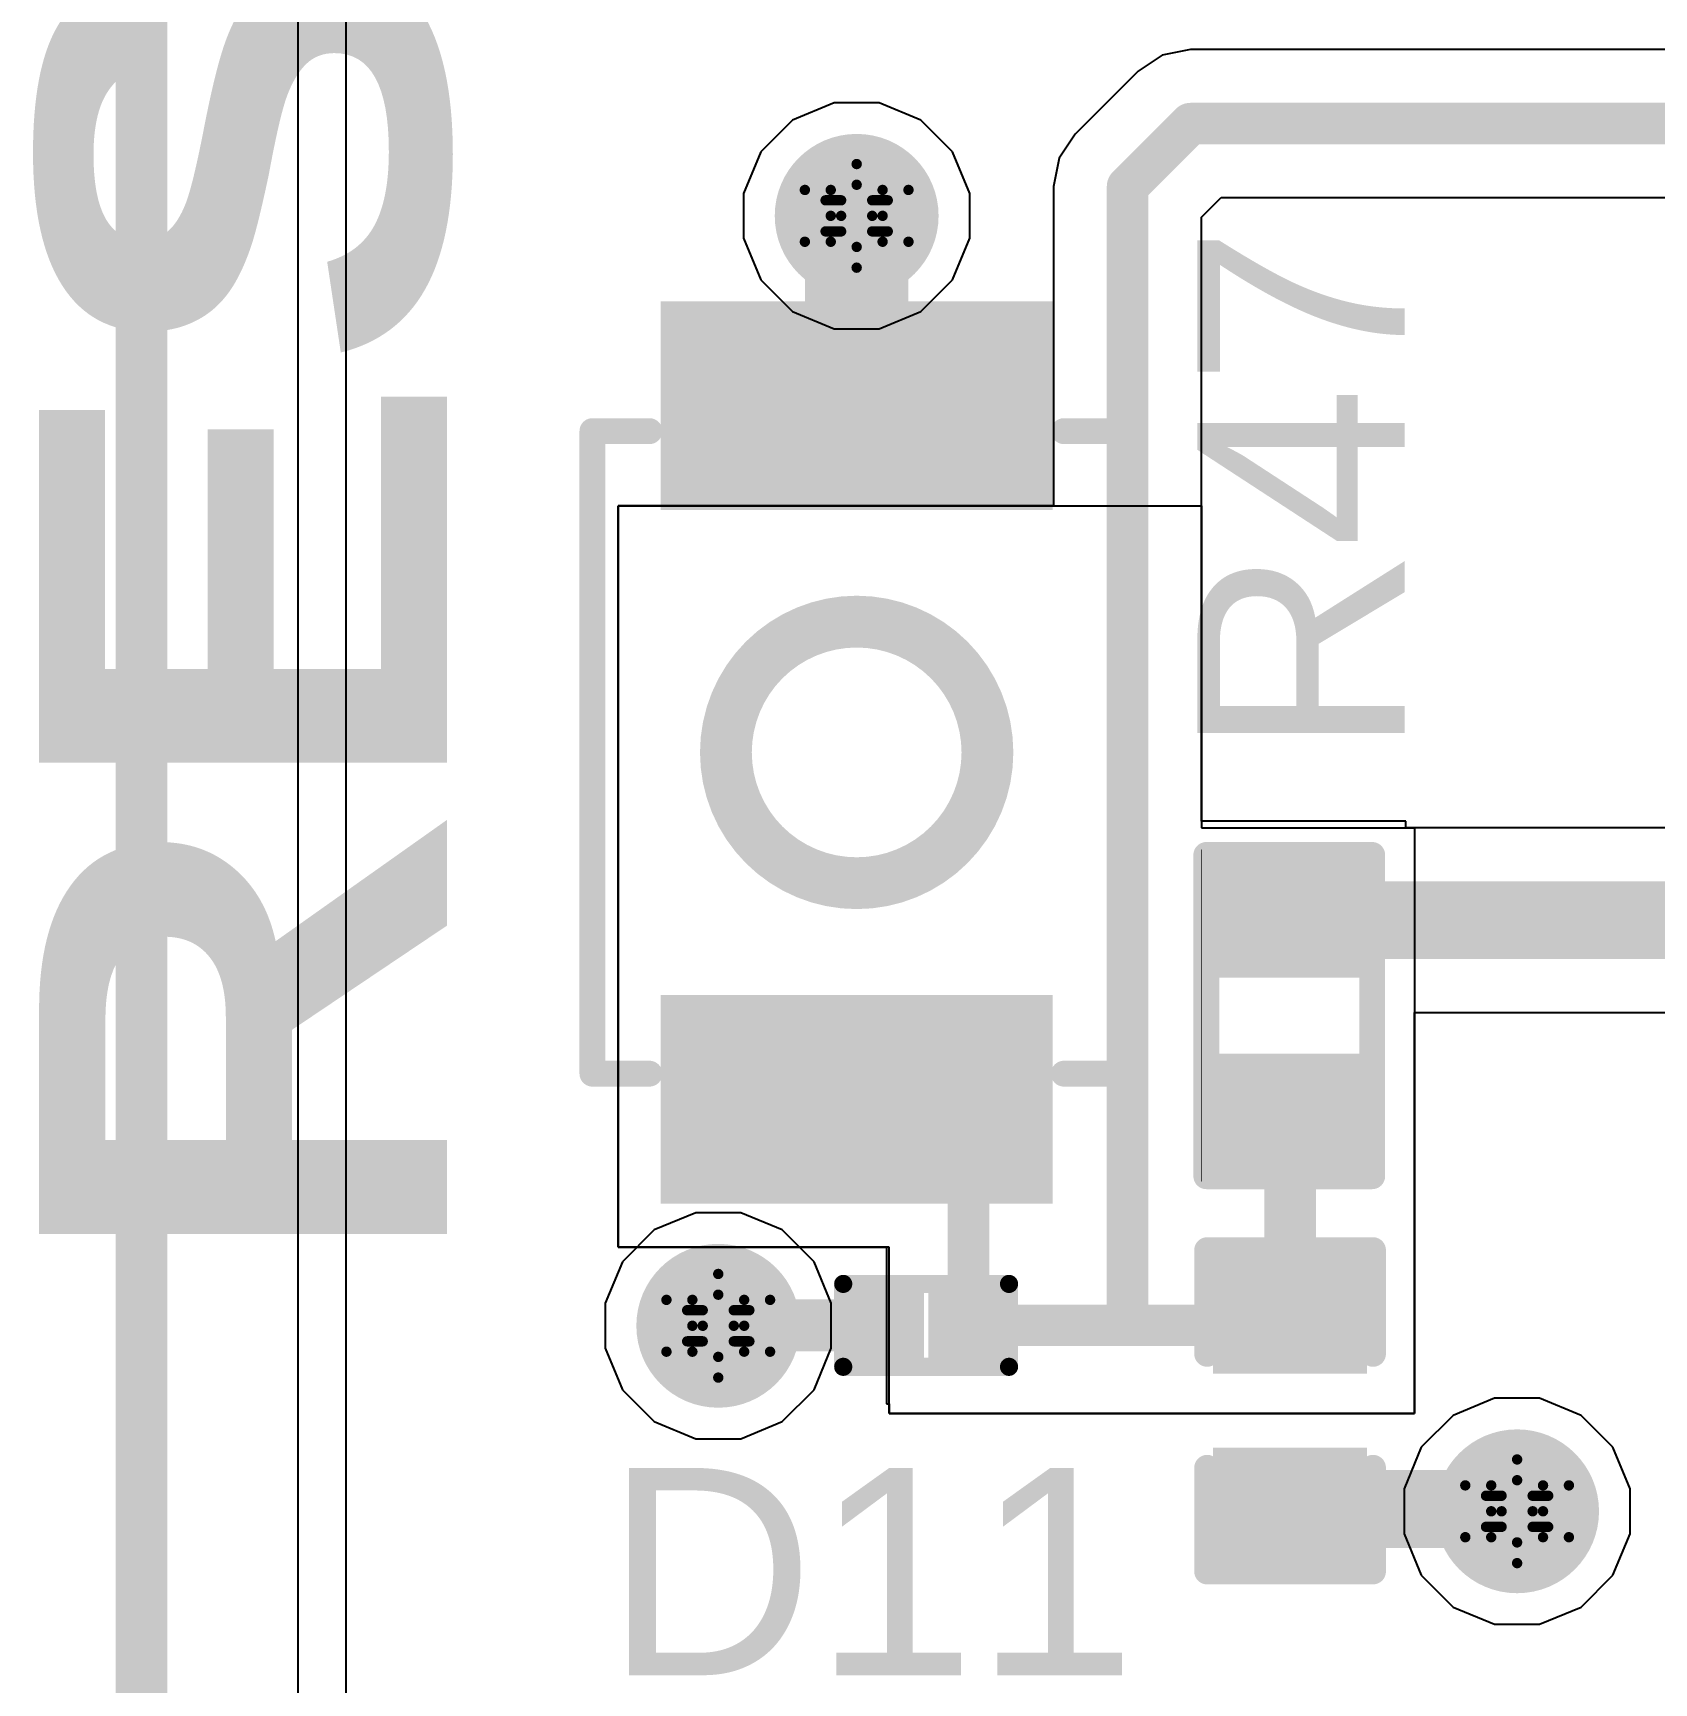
# Model space of a CAD drawing. Header units: inches. Extents: x -5 to 5328, y -4 to 5281.
# Drawn here: x -4.55 to 3.4, y 35.47 to 43.56 of the extents above; entities that cross this region are included whole.
import ezdxf

# ---------------------------------------------------------------- set-up
doc = ezdxf.new("R2010")
doc.units = ezdxf.units.IN
for name, color, linetype in [('Board Outline', 216, 'Continuous'), ('Bottom Layer', 5, 'Continuous'), ('Bottom Solder', 6, 'Continuous'), ('Drill Drawing', 1, 'Continuous'), ('Layer 1', 16, 'Continuous'), ('Layer 2', 76, 'Continuous'), ('Top Layer', 1, 'Continuous'), ('Top Overlay', 2, 'Continuous'), ('Top Paste', 8, 'Continuous'), ('Top Solder', 216, 'Continuous'), ('Via Holes', 16, 'Continuous')]:
    doc.layers.add(name, color=color, linetype=linetype)
doc.styles.add('Arial', font='', dxfattribs={"height": 0.2})
doc.styles.add('Arial Black_Bold', font='', dxfattribs={"height": 0.2})
doc.styles.get('Arial').set_extended_font_data('Arial')
doc.styles.get('Arial Black_Bold').set_extended_font_data('Arial Black', bold=True)

# ---------------------------------------------------------------- blocks, each defined once
blk = doc.blocks.new('B3U_1000P_21')
at = {"layer": 'Top Layer'}
for points in [[(-2.11, 0.86), (-1.29, 0.86), (-1.29, -0.86), (-2.11, -0.86)], [(1.29, 0.86), (2.11, 0.86), (2.11, -0.86), (1.29, -0.86)]]:
    blk.add_hatch(color=1, dxfattribs=at).paths.add_polyline_path(points)
at = {"layer": 'Top Paste'}
for points in [[(-2.11, 0.86), (-1.29, 0.86), (-1.29, -0.86), (-2.11, -0.86)], [(1.29, 0.86), (2.11, 0.86), (2.11, -0.86), (1.29, -0.86)]]:
    blk.add_hatch(color=8, dxfattribs=at).paths.add_polyline_path(points)
at = {"layer": 'Top Solder'}
for points in [[(-2.2116, 0.9616), (-1.1884, 0.9616), (-1.1884, -0.9616), (-2.2116, -0.9616)], [(1.1884, 0.9616), (2.2116, 0.9616), (2.2116, -0.9616), (1.1884, -0.9616)]]:
    blk.add_hatch(color=216, dxfattribs=at).paths.add_polyline_path(points)
at = {"layer": 'Top Overlay'}
for points in [[(-1.5748, 1.2954, 0.127, 0.127, 0), (-1.5748, 1.016, 0.127, 0.127, 0)], [(-1.5748, 1.2954, 0.127, 0.127, 0), (1.5748, 1.2954, 0.127, 0.127, 0)], [(1.5748, 1.2954, 0.127, 0.127, 0), (1.5748, 1.016, 0.127, 0.127, 0)], [(-1.5748, -1.016, 0.127, 0.127, 0), (-1.5748, -1.2954, 0.127, 0.127, 0)], [(1.5748, -1.016, 0.127, 0.127, 0), (1.5748, -1.2954, 0.127, 0.127, 0)], [(-1.5748, -1.2954, 0.127, 0.127, 0), (1.5748, -1.2954, 0.127, 0.127, 0)]]:
    blk.add_lwpolyline(points, format="xyseb", dxfattribs=at)
for points in [[(-1.6065, 1.2954, 0.0635, 0.0635, 1), (-1.5431, 1.2954, 0.0635, 0.0635, 1)], [(-1.6065, 1.2954, 0.0635, 0.0635, 1), (-1.5431, 1.2954, 0.0635, 0.0635, 1)], [(1.5431, 1.2954, 0.0635, 0.0635, 1), (1.6065, 1.2954, 0.0635, 0.0635, 1)], [(1.5431, 1.2954, 0.0635, 0.0635, 1), (1.6065, 1.2954, 0.0635, 0.0635, 1)], [(-1.6065, 1.016, 0.0635, 0.0635, 1), (-1.5431, 1.016, 0.0635, 0.0635, 1)], [(1.5431, 1.016, 0.0635, 0.0635, 1), (1.6066, 1.016, 0.0635, 0.0635, 1)], [(0.6411, 0, 0.254, 0.254, 1), (-0.6411, 0, 0.254, 0.254, 1)], [(-0.7046, 0, 0.127, 0.127, 1), (-0.5776, 0, 0.127, 0.127, 1)], [(0.5776, 0, 0.127, 0.127, 1), (0.7046, 0, 0.127, 0.127, 1)], [(-1.6065, -1.016, 0.0635, 0.0635, 1), (-1.5431, -1.016, 0.0635, 0.0635, 1)], [(1.5431, -1.016, 0.0635, 0.0635, 1), (1.6066, -1.016, 0.0635, 0.0635, 1)], [(-1.6065, -1.2954, 0.0635, 0.0635, 1), (-1.5431, -1.2954, 0.0635, 0.0635, 1)], [(-1.6065, -1.2954, 0.0635, 0.0635, 1), (-1.5431, -1.2954, 0.0635, 0.0635, 1)], [(1.5431, -1.2954, 0.0635, 0.0635, 1), (1.6065, -1.2954, 0.0635, 0.0635, 1)], [(1.5431, -1.2954, 0.0635, 0.0635, 1), (1.6065, -1.2954, 0.0635, 0.0635, 1)]]:
    blk.add_lwpolyline(points, format="xyseb", close=True, dxfattribs=at)
blk = doc.blocks.new('R___0402_54')
at = {"layer": 'Top Layer'}
for points in [[(-0.6985, -0.3175), (-0.6985, 0.3175), (-0.2413, 0.3175), (-0.2413, -0.3175)], [(0.2413, -0.3175), (0.2413, 0.3175), (0.6985, 0.3175), (0.6985, -0.3175)]]:
    blk.add_hatch(color=1, dxfattribs=at).paths.add_polyline_path(points)
at = {"layer": 'Top Paste'}
for points in [[(-0.6985, -0.3175), (-0.6985, 0.3175), (-0.2413, 0.3175), (-0.2413, -0.3175)], [(0.2413, -0.3175), (0.2413, 0.3175), (0.6985, 0.3175), (0.6985, -0.3175)]]:
    blk.add_hatch(color=8, dxfattribs=at).paths.add_polyline_path(points)
at = {"layer": 'Top Solder'}
for points in [[(-0.7535, -0.3725), (-0.7535, 0.3725), (-0.1863, 0.3725), (-0.1863, -0.3725)], [(0.1863, -0.3725), (0.1863, 0.3725), (0.7535, 0.3725), (0.7535, -0.3725)]]:
    blk.add_hatch(color=216, dxfattribs=at).paths.add_polyline_path(points)
at = {"layer": 'Top Overlay'}
for points in [[(-0.7874, -0.4064, 0.127, 0.127, 0), (-0.7874, 0.4064, 0.127, 0.127, 0)], [(0.7874, 0.4064, 0.127, 0.127, 0), (-0.7874, 0.4064, 0.127, 0.127, 0)], [(0.7874, -0.4064, 0.127, 0.127, 0), (0.7874, 0.4064, 0.127, 0.127, 0)], [(0.7874, -0.4064, 0.127, 0.127, 0), (-0.7874, -0.4064, 0.127, 0.127, 0)], [(0.8128, -0.4318, 0.00323, 0.00323, 0), (-0.8128, -0.4318, 0.00323, 0.00323, 0)]]:
    blk.add_lwpolyline(points, format="xyseb", dxfattribs=at)
for points in [[(-0.8191, 0.4064, 0.0635, 0.0635, 1), (-0.7556, 0.4064, 0.0635, 0.0635, 1)], [(-0.8191, 0.4064, 0.0635, 0.0635, 1), (-0.7556, 0.4064, 0.0635, 0.0635, 1)], [(0.7556, 0.4064, 0.0635, 0.0635, 1), (0.8191, 0.4064, 0.0635, 0.0635, 1)], [(0.7556, 0.4064, 0.0635, 0.0635, 1), (0.8191, 0.4064, 0.0635, 0.0635, 1)], [(-0.8191, -0.4064, 0.0635, 0.0635, 1), (-0.7556, -0.4064, 0.0635, 0.0635, 1)], [(-0.8191, -0.4064, 0.0635, 0.0635, 1), (-0.7556, -0.4064, 0.0635, 0.0635, 1)], [(0.7556, -0.4064, 0.0635, 0.0635, 1), (0.8191, -0.4064, 0.0635, 0.0635, 1)], [(0.7556, -0.4064, 0.0635, 0.0635, 1), (0.8191, -0.4064, 0.0635, 0.0635, 1)], [(-0.8136, -0.4318, 0.00161, 0.00161, 1), (-0.812, -0.4318, 0.00161, 0.00161, 1)], [(0.812, -0.4318, 0.00161, 0.00161, 1), (0.8136, -0.4318, 0.00161, 0.00161, 1)]]:
    blk.add_lwpolyline(points, format="xyseb", close=True, dxfattribs=at)
blk = doc.blocks.new('DFN_2_0_3_0_6__141')
at = {"layer": 'Top Layer'}
for points in [[(-0.33, -0.13), (-0.33, 0.13), (-0.06, 0.13), (-0.06, -0.13)], [(0.06, -0.13), (0.06, 0.13), (0.33, 0.13), (0.33, -0.13)]]:
    blk.add_hatch(color=1, dxfattribs=at).paths.add_polyline_path(points)
at = {"layer": 'Top Paste'}
for points in [[(-0.33, -0.13), (-0.33, 0.13), (-0.06, 0.13), (-0.06, -0.13)], [(0.06, -0.13), (0.06, 0.13), (0.33, 0.13), (0.33, -0.13)]]:
    blk.add_hatch(color=8, dxfattribs=at).paths.add_polyline_path(points)
at = {"layer": 'Top Solder'}
for points in [[(-0.38, -0.18), (-0.38, 0.18), (-0.01, 0.18), (-0.01, -0.18)], [(0.01, -0.18), (0.01, 0.18), (0.38, 0.18), (0.38, -0.18)]]:
    blk.add_hatch(color=216, dxfattribs=at).paths.add_polyline_path(points)
at = {"layer": 'Top Overlay'}
for points in [[(-0.4064, -0.2032, 0.0889, 0.0889, 0), (-0.4064, 0.2032, 0.0889, 0.0889, 0)], [(-0.4064, 0.2032, 0.0889, 0.0889, 0), (0.4064, 0.2032, 0.0889, 0.0889, 0)], [(0.4064, -0.2032, 0.0889, 0.0889, 0), (0.4064, 0.2032, 0.0889, 0.0889, 0)], [(-0.4064, -0.2032, 0.0889, 0.0889, 0), (0.4064, -0.2032, 0.0889, 0.0889, 0)]]:
    blk.add_lwpolyline(points, format="xyseb", dxfattribs=at)
for points in [[(-0.4286, 0.2032, 0.0445, 0.0445, 1), (-0.3842, 0.2032, 0.0445, 0.0445, 1)], [(-0.4286, 0.2032, 0.0445, 0.0445, 1), (-0.3842, 0.2032, 0.0445, 0.0445, 1)], [(0.3842, 0.2032, 0.0445, 0.0445, 1), (0.4286, 0.2032, 0.0445, 0.0445, 1)], [(0.3842, 0.2032, 0.0445, 0.0445, 1), (0.4286, 0.2032, 0.0445, 0.0445, 1)], [(-0.4286, -0.2032, 0.0445, 0.0445, 1), (-0.3842, -0.2032, 0.0445, 0.0445, 1)], [(-0.4286, -0.2032, 0.0445, 0.0445, 1), (-0.3842, -0.2032, 0.0445, 0.0445, 1)], [(0.3842, -0.2032, 0.0445, 0.0445, 1), (0.4286, -0.2032, 0.0445, 0.0445, 1)], [(0.3842, -0.2032, 0.0445, 0.0445, 1), (0.4286, -0.2032, 0.0445, 0.0445, 1)]]:
    blk.add_lwpolyline(points, format="xyseb", close=True, dxfattribs=at)
blk = doc.blocks.new('C___0402_157')
at = {"layer": 'Top Layer'}
for points in [[(-0.6985, -0.3175), (-0.6985, 0.3175), (-0.2413, 0.3175), (-0.2413, -0.3175)], [(0.2413, -0.3175), (0.2413, 0.3175), (0.6985, 0.3175), (0.6985, -0.3175)]]:
    blk.add_hatch(color=1, dxfattribs=at).paths.add_polyline_path(points)
at = {"layer": 'Top Paste'}
for points in [[(-0.6985, -0.3175), (-0.6985, 0.3175), (-0.2413, 0.3175), (-0.2413, -0.3175)], [(0.2413, -0.3175), (0.2413, 0.3175), (0.6985, 0.3175), (0.6985, -0.3175)]]:
    blk.add_hatch(color=8, dxfattribs=at).paths.add_polyline_path(points)
at = {"layer": 'Top Solder'}
for points in [[(-0.7585, -0.3775), (-0.7585, 0.3775), (-0.1813, 0.3775), (-0.1813, -0.3775)], [(0.1813, -0.3775), (0.1813, 0.3775), (0.7585, 0.3775), (0.7585, -0.3775)]]:
    blk.add_hatch(color=216, dxfattribs=at).paths.add_polyline_path(points)
at = {"layer": 'Top Overlay'}
for points in [[(-0.7874, 0.4064, 0.127, 0.127, 0), (-0.2794, 0.4064, 0.127, 0.127, 0)], [(-0.7874, 0.4064, 0.127, 0.127, 0), (-0.7874, -0.4064, 0.127, 0.127, 0)], [(0.2794, 0.4064, 0.127, 0.127, 0), (0.7874, 0.4064, 0.127, 0.127, 0)], [(0.7874, 0.4064, 0.127, 0.127, 0), (0.7874, -0.4064, 0.127, 0.127, 0)], [(-0.7874, -0.4064, 0.127, 0.127, 0), (-0.2794, -0.4064, 0.127, 0.127, 0)], [(0.2794, -0.4064, 0.127, 0.127, 0), (0.7874, -0.4064, 0.127, 0.127, 0)]]:
    blk.add_lwpolyline(points, format="xyseb", dxfattribs=at)
for points in [[(-0.8191, 0.4064, 0.0635, 0.0635, 1), (-0.7556, 0.4064, 0.0635, 0.0635, 1)], [(-0.8191, 0.4064, 0.0635, 0.0635, 1), (-0.7556, 0.4064, 0.0635, 0.0635, 1)], [(-0.3111, 0.4064, 0.0635, 0.0635, 1), (-0.2477, 0.4064, 0.0635, 0.0635, 1)], [(0.2477, 0.4064, 0.0635, 0.0635, 1), (0.3111, 0.4064, 0.0635, 0.0635, 1)], [(0.7556, 0.4064, 0.0635, 0.0635, 1), (0.8191, 0.4064, 0.0635, 0.0635, 1)], [(0.7556, 0.4064, 0.0635, 0.0635, 1), (0.8191, 0.4064, 0.0635, 0.0635, 1)], [(-0.8191, -0.4064, 0.0635, 0.0635, 1), (-0.7556, -0.4064, 0.0635, 0.0635, 1)], [(-0.8191, -0.4064, 0.0635, 0.0635, 1), (-0.7556, -0.4064, 0.0635, 0.0635, 1)], [(-0.3111, -0.4064, 0.0635, 0.0635, 1), (-0.2477, -0.4064, 0.0635, 0.0635, 1)], [(0.2477, -0.4064, 0.0635, 0.0635, 1), (0.3111, -0.4064, 0.0635, 0.0635, 1)], [(0.7556, -0.4064, 0.0635, 0.0635, 1), (0.8191, -0.4064, 0.0635, 0.0635, 1)], [(0.7556, -0.4064, 0.0635, 0.0635, 1), (0.8191, -0.4064, 0.0635, 0.0635, 1)]]:
    blk.add_lwpolyline(points, format="xyseb", close=True, dxfattribs=at)

msp = doc.modelspace()

# ---------------------------------------------------------------- hatches: boundary and pattern name
at = {"layer": 'Bottom Layer'}
h = msp.add_hatch(color=5, dxfattribs=at)
edge = h.paths.add_edge_path()
edge.add_arc((-0.5124, 42.6626), 0.3, 0, 360)
h = msp.add_hatch(color=5, dxfattribs=at)
edge = h.paths.add_edge_path()
edge.add_arc((-1.1909, 37.2219), 0.3, 0, 360)
h = msp.add_hatch(color=5, dxfattribs=at)
edge = h.paths.add_edge_path()
edge.add_arc((2.7253, 36.3126), 0.3, 0, 360)
at = {"layer": 'Bottom Solder'}
h = msp.add_hatch(color=6, dxfattribs=at)
edge = h.paths.add_edge_path()
edge.add_arc((-0.5124, 42.6626), 0.4016, 0, 360)
h = msp.add_hatch(color=6, dxfattribs=at)
edge = h.paths.add_edge_path()
edge.add_arc((-1.1909, 37.2219), 0.4016, 0, 360)
h = msp.add_hatch(color=6, dxfattribs=at)
edge = h.paths.add_edge_path()
edge.add_arc((2.7253, 36.3126), 0.4016, 0, 360)
at = {"layer": 'Layer 1'}
h = msp.add_hatch(color=16, dxfattribs=at)
edge = h.paths.add_edge_path()
edge.add_arc((-0.5124, 42.6626), 0.3, 0, 360)
h = msp.add_hatch(color=16, dxfattribs=at)
edge = h.paths.add_edge_path()
edge.add_arc((-1.1909, 37.2219), 0.3, 0, 360)
h = msp.add_hatch(color=16, dxfattribs=at)
edge = h.paths.add_edge_path()
edge.add_arc((2.7253, 36.3126), 0.3, 0, 360)
at = {"layer": 'Layer 2'}
h = msp.add_hatch(color=76, dxfattribs=at)
edge = h.paths.add_edge_path()
edge.add_arc((-0.5124, 42.6626), 0.3, 0, 360)
h = msp.add_hatch(color=76, dxfattribs=at)
edge = h.paths.add_edge_path()
edge.add_arc((-1.1909, 37.2219), 0.3, 0, 360)
h = msp.add_hatch(color=76, dxfattribs=at)
edge = h.paths.add_edge_path()
edge.add_arc((2.7253, 36.3126), 0.3, 0, 360)
at = {"layer": 'Top Layer'}
h = msp.add_hatch(color=1, dxfattribs=at)
edge = h.paths.add_edge_path()
edge.add_arc((-0.5124, 42.6626), 0.3, 0, 360)
h = msp.add_hatch(color=1, dxfattribs=at)
edge = h.paths.add_edge_path()
edge.add_arc((-1.1909, 37.2219), 0.3, 0, 360)
h = msp.add_hatch(color=1, dxfattribs=at)
edge = h.paths.add_edge_path()
edge.add_arc((2.7253, 36.3126), 0.3, 0, 360)
at = {"layer": 'Top Solder'}
h = msp.add_hatch(color=216, dxfattribs=at)
edge = h.paths.add_edge_path()
edge.add_arc((-0.5124, 42.6626), 0.4016, 0, 360)
h = msp.add_hatch(color=216, dxfattribs=at)
edge = h.paths.add_edge_path()
edge.add_arc((-1.1909, 37.2219), 0.4016, 0, 360)
h = msp.add_hatch(color=216, dxfattribs=at)
edge = h.paths.add_edge_path()
edge.add_arc((2.7253, 36.3126), 0.4016, 0, 360)
at = {"layer": 'Via Holes'}
h = msp.add_hatch(color=7, dxfattribs=at)
edge = h.paths.add_edge_path()
edge.add_arc((-0.5124, 42.6626), 0.15, 0, 360)
h = msp.add_hatch(color=7, dxfattribs=at)
edge = h.paths.add_edge_path()
edge.add_arc((-1.1909, 37.2219), 0.15, 0, 360)
h = msp.add_hatch(color=7, dxfattribs=at)
edge = h.paths.add_edge_path()
edge.add_arc((2.7253, 36.3126), 0.15, 0, 360)

# ---------------------------------------------------------------- linework, layer by layer
at = {"layer": 'Board Outline'}
msp.add_lwpolyline([(-4.0187, -4, 0.254, 0.254, 0), (-4.0187, 106, 0.254, 0.254, 0)], format="xyseb", dxfattribs=at)
at = {"layer": 'Bottom Layer'}
msp.add_line((-3.2501, 2.5497), (-3.2501, 99.426), dxfattribs=at)
at = {"layer": 'Drill Drawing'}
for points in [[(-0.6394, 42.7896, 0.0508, 0.0508, 0), (-0.5124, 42.9166, 0.0508, 0.0508, 0)], [(-0.5124, 42.9166, 0.0508, 0.0508, 0), (-0.3854, 42.7896, 0.0508, 0.0508, 0)], [(-0.7664, 42.7896, 0.0508, 0.0508, 0), (-0.6394, 42.6626, 0.0508, 0.0508, 0)], [(-0.7664, 42.7896, 0.0508, 0.0508, 0), (-0.6394, 42.7896, 0.0508, 0.0508, 0)], [(-0.5886, 42.7388, 0.0508, 0.0508, 0), (-0.5124, 42.815, 0.0508, 0.0508, 0)], [(-0.5124, 42.815, 0.0508, 0.0508, 0), (-0.4362, 42.7388, 0.0508, 0.0508, 0)], [(-0.3854, 42.7896, 0.0508, 0.0508, 0), (-0.2584, 42.7896, 0.0508, 0.0508, 0)], [(-0.3854, 42.6626, 0.0508, 0.0508, 0), (-0.2584, 42.7896, 0.0508, 0.0508, 0)], [(-0.6648, 42.7388, 0.0508, 0.0508, 0), (-0.5886, 42.6626, 0.0508, 0.0508, 0)], [(-0.6648, 42.7388, 0.0508, 0.0508, 0), (-0.5886, 42.7388, 0.0508, 0.0508, 0)], [(-0.4362, 42.7388, 0.0508, 0.0508, 0), (-0.36, 42.7388, 0.0508, 0.0508, 0)], [(-0.4362, 42.6626, 0.0508, 0.0508, 0), (-0.36, 42.7388, 0.0508, 0.0508, 0)], [(-0.7664, 42.5356, 0.0508, 0.0508, 0), (-0.6394, 42.6626, 0.0508, 0.0508, 0)], [(-0.6648, 42.5864, 0.0508, 0.0508, 0), (-0.5886, 42.6626, 0.0508, 0.0508, 0)], [(-0.4362, 42.6626, 0.0508, 0.0508, 0), (-0.36, 42.5864, 0.0508, 0.0508, 0)], [(-0.3854, 42.6626, 0.0508, 0.0508, 0), (-0.2584, 42.5356, 0.0508, 0.0508, 0)], [(-0.7664, 42.5356, 0.0508, 0.0508, 0), (-0.6394, 42.5356, 0.0508, 0.0508, 0)], [(-0.6648, 42.5864, 0.0508, 0.0508, 0), (-0.5886, 42.5864, 0.0508, 0.0508, 0)], [(-0.6394, 42.5356, 0.0508, 0.0508, 0), (-0.5124, 42.4086, 0.0508, 0.0508, 0)], [(-0.5886, 42.5864, 0.0508, 0.0508, 0), (-0.5124, 42.5102, 0.0508, 0.0508, 0)], [(-0.5124, 42.5102, 0.0508, 0.0508, 0), (-0.4362, 42.5864, 0.0508, 0.0508, 0)], [(-0.5124, 42.4086, 0.0508, 0.0508, 0), (-0.3854, 42.5356, 0.0508, 0.0508, 0)], [(-0.4362, 42.5864, 0.0508, 0.0508, 0), (-0.36, 42.5864, 0.0508, 0.0508, 0)], [(-0.3854, 42.5356, 0.0508, 0.0508, 0), (-0.2584, 42.5356, 0.0508, 0.0508, 0)], [(-1.3179, 37.3489, 0.0508, 0.0508, 0), (-1.1909, 37.4759, 0.0508, 0.0508, 0)], [(-1.1909, 37.4759, 0.0508, 0.0508, 0), (-1.0639, 37.3489, 0.0508, 0.0508, 0)], [(-1.4449, 37.3489, 0.0508, 0.0508, 0), (-1.3179, 37.2219, 0.0508, 0.0508, 0)], [(-1.4449, 37.3489, 0.0508, 0.0508, 0), (-1.3179, 37.3489, 0.0508, 0.0508, 0)], [(-1.2671, 37.2981, 0.0508, 0.0508, 0), (-1.1909, 37.3743, 0.0508, 0.0508, 0)], [(-1.1909, 37.3743, 0.0508, 0.0508, 0), (-1.1147, 37.2981, 0.0508, 0.0508, 0)], [(-1.0639, 37.3489, 0.0508, 0.0508, 0), (-0.9369, 37.3489, 0.0508, 0.0508, 0)], [(-1.0639, 37.2219, 0.0508, 0.0508, 0), (-0.9369, 37.3489, 0.0508, 0.0508, 0)], [(-1.3433, 37.2981, 0.0508, 0.0508, 0), (-1.2671, 37.2219, 0.0508, 0.0508, 0)], [(-1.3433, 37.2981, 0.0508, 0.0508, 0), (-1.2671, 37.2981, 0.0508, 0.0508, 0)], [(-1.1147, 37.2981, 0.0508, 0.0508, 0), (-1.0385, 37.2981, 0.0508, 0.0508, 0)], [(-1.1147, 37.2219, 0.0508, 0.0508, 0), (-1.0385, 37.2981, 0.0508, 0.0508, 0)], [(-1.4449, 37.0949, 0.0508, 0.0508, 0), (-1.3179, 37.2219, 0.0508, 0.0508, 0)], [(-1.3433, 37.1457, 0.0508, 0.0508, 0), (-1.2671, 37.2219, 0.0508, 0.0508, 0)], [(-1.1147, 37.2219, 0.0508, 0.0508, 0), (-1.0385, 37.1457, 0.0508, 0.0508, 0)], [(-1.0639, 37.2219, 0.0508, 0.0508, 0), (-0.9369, 37.0949, 0.0508, 0.0508, 0)], [(-1.3433, 37.1457, 0.0508, 0.0508, 0), (-1.2671, 37.1457, 0.0508, 0.0508, 0)], [(-1.2671, 37.1457, 0.0508, 0.0508, 0), (-1.1909, 37.0695, 0.0508, 0.0508, 0)], [(-1.1909, 37.0695, 0.0508, 0.0508, 0), (-1.1147, 37.1457, 0.0508, 0.0508, 0)], [(-1.1147, 37.1457, 0.0508, 0.0508, 0), (-1.0385, 37.1457, 0.0508, 0.0508, 0)], [(-1.4449, 37.0949, 0.0508, 0.0508, 0), (-1.3179, 37.0949, 0.0508, 0.0508, 0)], [(-1.3179, 37.0949, 0.0508, 0.0508, 0), (-1.1909, 36.9679, 0.0508, 0.0508, 0)], [(-1.1909, 36.9679, 0.0508, 0.0508, 0), (-1.0639, 37.0949, 0.0508, 0.0508, 0)], [(-1.0639, 37.0949, 0.0508, 0.0508, 0), (-0.9369, 37.0949, 0.0508, 0.0508, 0)], [(2.5983, 36.4396, 0.0508, 0.0508, 0), (2.7253, 36.5666, 0.0508, 0.0508, 0)], [(2.7253, 36.5666, 0.0508, 0.0508, 0), (2.8523, 36.4396, 0.0508, 0.0508, 0)], [(2.6491, 36.3888, 0.0508, 0.0508, 0), (2.7253, 36.465, 0.0508, 0.0508, 0)], [(2.7253, 36.465, 0.0508, 0.0508, 0), (2.8015, 36.3888, 0.0508, 0.0508, 0)], [(2.4713, 36.4396, 0.0508, 0.0508, 0), (2.5983, 36.3126, 0.0508, 0.0508, 0)], [(2.4713, 36.4396, 0.0508, 0.0508, 0), (2.5983, 36.4396, 0.0508, 0.0508, 0)], [(2.5729, 36.3888, 0.0508, 0.0508, 0), (2.6491, 36.3126, 0.0508, 0.0508, 0)], [(2.5729, 36.3888, 0.0508, 0.0508, 0), (2.6491, 36.3888, 0.0508, 0.0508, 0)], [(2.8015, 36.3888, 0.0508, 0.0508, 0), (2.8777, 36.3888, 0.0508, 0.0508, 0)], [(2.8015, 36.3126, 0.0508, 0.0508, 0), (2.8777, 36.3888, 0.0508, 0.0508, 0)], [(2.8523, 36.4396, 0.0508, 0.0508, 0), (2.9793, 36.4396, 0.0508, 0.0508, 0)], [(2.8523, 36.3126, 0.0508, 0.0508, 0), (2.9793, 36.4396, 0.0508, 0.0508, 0)], [(2.4713, 36.1856, 0.0508, 0.0508, 0), (2.5983, 36.3126, 0.0508, 0.0508, 0)], [(2.5729, 36.2364, 0.0508, 0.0508, 0), (2.6491, 36.3126, 0.0508, 0.0508, 0)], [(2.8015, 36.3126, 0.0508, 0.0508, 0), (2.8777, 36.2364, 0.0508, 0.0508, 0)], [(2.8523, 36.3126, 0.0508, 0.0508, 0), (2.9793, 36.1856, 0.0508, 0.0508, 0)], [(2.5729, 36.2364, 0.0508, 0.0508, 0), (2.6491, 36.2364, 0.0508, 0.0508, 0)], [(2.6491, 36.2364, 0.0508, 0.0508, 0), (2.7253, 36.1602, 0.0508, 0.0508, 0)], [(2.7253, 36.1602, 0.0508, 0.0508, 0), (2.8015, 36.2364, 0.0508, 0.0508, 0)], [(2.8015, 36.2364, 0.0508, 0.0508, 0), (2.8777, 36.2364, 0.0508, 0.0508, 0)], [(2.4713, 36.1856, 0.0508, 0.0508, 0), (2.5983, 36.1856, 0.0508, 0.0508, 0)], [(2.5983, 36.1856, 0.0508, 0.0508, 0), (2.7253, 36.0586, 0.0508, 0.0508, 0)], [(2.7253, 36.0586, 0.0508, 0.0508, 0), (2.8523, 36.1856, 0.0508, 0.0508, 0)], [(2.8523, 36.1856, 0.0508, 0.0508, 0), (2.9793, 36.1856, 0.0508, 0.0508, 0)]]:
    msp.add_lwpolyline(points, format="xyseb", dxfattribs=at)
for points in [[(-0.5251, 42.9166, 0.0254, 0.0254, 1), (-0.4997, 42.9166, 0.0254, 0.0254, 1)], [(-0.5251, 42.9166, 0.0254, 0.0254, 1), (-0.4997, 42.9166, 0.0254, 0.0254, 1)], [(-0.7791, 42.7896, 0.0254, 0.0254, 1), (-0.7537, 42.7896, 0.0254, 0.0254, 1)], [(-0.7791, 42.7896, 0.0254, 0.0254, 1), (-0.7537, 42.7896, 0.0254, 0.0254, 1)], [(-0.6521, 42.7896, 0.0254, 0.0254, 1), (-0.6267, 42.7896, 0.0254, 0.0254, 1)], [(-0.6521, 42.7896, 0.0254, 0.0254, 1), (-0.6267, 42.7896, 0.0254, 0.0254, 1)], [(-0.5251, 42.815, 0.0254, 0.0254, 1), (-0.4997, 42.815, 0.0254, 0.0254, 1)], [(-0.5251, 42.815, 0.0254, 0.0254, 1), (-0.4997, 42.815, 0.0254, 0.0254, 1)], [(-0.3981, 42.7896, 0.0254, 0.0254, 1), (-0.3727, 42.7896, 0.0254, 0.0254, 1)], [(-0.3981, 42.7896, 0.0254, 0.0254, 1), (-0.3727, 42.7896, 0.0254, 0.0254, 1)], [(-0.2711, 42.7896, 0.0254, 0.0254, 1), (-0.2457, 42.7896, 0.0254, 0.0254, 1)], [(-0.2711, 42.7896, 0.0254, 0.0254, 1), (-0.2457, 42.7896, 0.0254, 0.0254, 1)], [(-0.6775, 42.7388, 0.0254, 0.0254, 1), (-0.6521, 42.7388, 0.0254, 0.0254, 1)], [(-0.6775, 42.7388, 0.0254, 0.0254, 1), (-0.6521, 42.7388, 0.0254, 0.0254, 1)], [(-0.6013, 42.7388, 0.0254, 0.0254, 1), (-0.5759, 42.7388, 0.0254, 0.0254, 1)], [(-0.6013, 42.7388, 0.0254, 0.0254, 1), (-0.5759, 42.7388, 0.0254, 0.0254, 1)], [(-0.4489, 42.7388, 0.0254, 0.0254, 1), (-0.4235, 42.7388, 0.0254, 0.0254, 1)], [(-0.4489, 42.7388, 0.0254, 0.0254, 1), (-0.4235, 42.7388, 0.0254, 0.0254, 1)], [(-0.3727, 42.7388, 0.0254, 0.0254, 1), (-0.3473, 42.7388, 0.0254, 0.0254, 1)], [(-0.3727, 42.7388, 0.0254, 0.0254, 1), (-0.3473, 42.7388, 0.0254, 0.0254, 1)], [(-0.6521, 42.6626, 0.0254, 0.0254, 1), (-0.6267, 42.6626, 0.0254, 0.0254, 1)], [(-0.6521, 42.6626, 0.0254, 0.0254, 1), (-0.6267, 42.6626, 0.0254, 0.0254, 1)], [(-0.6013, 42.6626, 0.0254, 0.0254, 1), (-0.5759, 42.6626, 0.0254, 0.0254, 1)], [(-0.6013, 42.6626, 0.0254, 0.0254, 1), (-0.5759, 42.6626, 0.0254, 0.0254, 1)], [(-0.4489, 42.6626, 0.0254, 0.0254, 1), (-0.4235, 42.6626, 0.0254, 0.0254, 1)], [(-0.4489, 42.6626, 0.0254, 0.0254, 1), (-0.4235, 42.6626, 0.0254, 0.0254, 1)], [(-0.3981, 42.6626, 0.0254, 0.0254, 1), (-0.3727, 42.6626, 0.0254, 0.0254, 1)], [(-0.3981, 42.6626, 0.0254, 0.0254, 1), (-0.3727, 42.6626, 0.0254, 0.0254, 1)], [(-0.7791, 42.5356, 0.0254, 0.0254, 1), (-0.7537, 42.5356, 0.0254, 0.0254, 1)], [(-0.7791, 42.5356, 0.0254, 0.0254, 1), (-0.7537, 42.5356, 0.0254, 0.0254, 1)], [(-0.6775, 42.5864, 0.0254, 0.0254, 1), (-0.6521, 42.5864, 0.0254, 0.0254, 1)], [(-0.6775, 42.5864, 0.0254, 0.0254, 1), (-0.6521, 42.5864, 0.0254, 0.0254, 1)], [(-0.6521, 42.5356, 0.0254, 0.0254, 1), (-0.6267, 42.5356, 0.0254, 0.0254, 1)], [(-0.6521, 42.5356, 0.0254, 0.0254, 1), (-0.6267, 42.5356, 0.0254, 0.0254, 1)], [(-0.6013, 42.5864, 0.0254, 0.0254, 1), (-0.5759, 42.5864, 0.0254, 0.0254, 1)], [(-0.6013, 42.5864, 0.0254, 0.0254, 1), (-0.5759, 42.5864, 0.0254, 0.0254, 1)], [(-0.4489, 42.5864, 0.0254, 0.0254, 1), (-0.4235, 42.5864, 0.0254, 0.0254, 1)], [(-0.4489, 42.5864, 0.0254, 0.0254, 1), (-0.4235, 42.5864, 0.0254, 0.0254, 1)], [(-0.3981, 42.5356, 0.0254, 0.0254, 1), (-0.3727, 42.5356, 0.0254, 0.0254, 1)], [(-0.3981, 42.5356, 0.0254, 0.0254, 1), (-0.3727, 42.5356, 0.0254, 0.0254, 1)], [(-0.3727, 42.5864, 0.0254, 0.0254, 1), (-0.3473, 42.5864, 0.0254, 0.0254, 1)], [(-0.3727, 42.5864, 0.0254, 0.0254, 1), (-0.3473, 42.5864, 0.0254, 0.0254, 1)], [(-0.2711, 42.5356, 0.0254, 0.0254, 1), (-0.2457, 42.5356, 0.0254, 0.0254, 1)], [(-0.2711, 42.5356, 0.0254, 0.0254, 1), (-0.2457, 42.5356, 0.0254, 0.0254, 1)], [(-0.5251, 42.5102, 0.0254, 0.0254, 1), (-0.4997, 42.5102, 0.0254, 0.0254, 1)], [(-0.5251, 42.5102, 0.0254, 0.0254, 1), (-0.4997, 42.5102, 0.0254, 0.0254, 1)], [(-0.5251, 42.4086, 0.0254, 0.0254, 1), (-0.4997, 42.4086, 0.0254, 0.0254, 1)], [(-0.5251, 42.4086, 0.0254, 0.0254, 1), (-0.4997, 42.4086, 0.0254, 0.0254, 1)], [(-1.2036, 37.4759, 0.0254, 0.0254, 1), (-1.1782, 37.4759, 0.0254, 0.0254, 1)], [(-1.2036, 37.4759, 0.0254, 0.0254, 1), (-1.1782, 37.4759, 0.0254, 0.0254, 1)], [(-1.4576, 37.3489, 0.0254, 0.0254, 1), (-1.4322, 37.3489, 0.0254, 0.0254, 1)], [(-1.4576, 37.3489, 0.0254, 0.0254, 1), (-1.4322, 37.3489, 0.0254, 0.0254, 1)], [(-1.3306, 37.3489, 0.0254, 0.0254, 1), (-1.3052, 37.3489, 0.0254, 0.0254, 1)], [(-1.3306, 37.3489, 0.0254, 0.0254, 1), (-1.3052, 37.3489, 0.0254, 0.0254, 1)], [(-1.2036, 37.3743, 0.0254, 0.0254, 1), (-1.1782, 37.3743, 0.0254, 0.0254, 1)], [(-1.2036, 37.3743, 0.0254, 0.0254, 1), (-1.1782, 37.3743, 0.0254, 0.0254, 1)], [(-1.0766, 37.3489, 0.0254, 0.0254, 1), (-1.0512, 37.3489, 0.0254, 0.0254, 1)], [(-1.0766, 37.3489, 0.0254, 0.0254, 1), (-1.0512, 37.3489, 0.0254, 0.0254, 1)], [(-0.9496, 37.3489, 0.0254, 0.0254, 1), (-0.9242, 37.3489, 0.0254, 0.0254, 1)], [(-0.9496, 37.3489, 0.0254, 0.0254, 1), (-0.9242, 37.3489, 0.0254, 0.0254, 1)], [(-1.356, 37.2981, 0.0254, 0.0254, 1), (-1.3306, 37.2981, 0.0254, 0.0254, 1)], [(-1.356, 37.2981, 0.0254, 0.0254, 1), (-1.3306, 37.2981, 0.0254, 0.0254, 1)], [(-1.2798, 37.2981, 0.0254, 0.0254, 1), (-1.2544, 37.2981, 0.0254, 0.0254, 1)], [(-1.2798, 37.2981, 0.0254, 0.0254, 1), (-1.2544, 37.2981, 0.0254, 0.0254, 1)], [(-1.1274, 37.2981, 0.0254, 0.0254, 1), (-1.102, 37.2981, 0.0254, 0.0254, 1)], [(-1.1274, 37.2981, 0.0254, 0.0254, 1), (-1.102, 37.2981, 0.0254, 0.0254, 1)], [(-1.0512, 37.2981, 0.0254, 0.0254, 1), (-1.0258, 37.2981, 0.0254, 0.0254, 1)], [(-1.0512, 37.2981, 0.0254, 0.0254, 1), (-1.0258, 37.2981, 0.0254, 0.0254, 1)], [(-1.3306, 37.2219, 0.0254, 0.0254, 1), (-1.3052, 37.2219, 0.0254, 0.0254, 1)], [(-1.3306, 37.2219, 0.0254, 0.0254, 1), (-1.3052, 37.2219, 0.0254, 0.0254, 1)], [(-1.2798, 37.2219, 0.0254, 0.0254, 1), (-1.2544, 37.2219, 0.0254, 0.0254, 1)], [(-1.2798, 37.2219, 0.0254, 0.0254, 1), (-1.2544, 37.2219, 0.0254, 0.0254, 1)], [(-1.1274, 37.2219, 0.0254, 0.0254, 1), (-1.102, 37.2219, 0.0254, 0.0254, 1)], [(-1.1274, 37.2219, 0.0254, 0.0254, 1), (-1.102, 37.2219, 0.0254, 0.0254, 1)], [(-1.0766, 37.2219, 0.0254, 0.0254, 1), (-1.0512, 37.2219, 0.0254, 0.0254, 1)], [(-1.0766, 37.2219, 0.0254, 0.0254, 1), (-1.0512, 37.2219, 0.0254, 0.0254, 1)], [(-1.356, 37.1457, 0.0254, 0.0254, 1), (-1.3306, 37.1457, 0.0254, 0.0254, 1)], [(-1.356, 37.1457, 0.0254, 0.0254, 1), (-1.3306, 37.1457, 0.0254, 0.0254, 1)], [(-1.2798, 37.1457, 0.0254, 0.0254, 1), (-1.2544, 37.1457, 0.0254, 0.0254, 1)], [(-1.2798, 37.1457, 0.0254, 0.0254, 1), (-1.2544, 37.1457, 0.0254, 0.0254, 1)], [(-1.1274, 37.1457, 0.0254, 0.0254, 1), (-1.102, 37.1457, 0.0254, 0.0254, 1)], [(-1.1274, 37.1457, 0.0254, 0.0254, 1), (-1.102, 37.1457, 0.0254, 0.0254, 1)], [(-1.0512, 37.1457, 0.0254, 0.0254, 1), (-1.0258, 37.1457, 0.0254, 0.0254, 1)], [(-1.0512, 37.1457, 0.0254, 0.0254, 1), (-1.0258, 37.1457, 0.0254, 0.0254, 1)], [(-1.4576, 37.0949, 0.0254, 0.0254, 1), (-1.4322, 37.0949, 0.0254, 0.0254, 1)], [(-1.4576, 37.0949, 0.0254, 0.0254, 1), (-1.4322, 37.0949, 0.0254, 0.0254, 1)], [(-1.3306, 37.0949, 0.0254, 0.0254, 1), (-1.3052, 37.0949, 0.0254, 0.0254, 1)], [(-1.3306, 37.0949, 0.0254, 0.0254, 1), (-1.3052, 37.0949, 0.0254, 0.0254, 1)], [(-1.2036, 37.0695, 0.0254, 0.0254, 1), (-1.1782, 37.0695, 0.0254, 0.0254, 1)], [(-1.2036, 37.0695, 0.0254, 0.0254, 1), (-1.1782, 37.0695, 0.0254, 0.0254, 1)], [(-1.0766, 37.0949, 0.0254, 0.0254, 1), (-1.0512, 37.0949, 0.0254, 0.0254, 1)], [(-1.0766, 37.0949, 0.0254, 0.0254, 1), (-1.0512, 37.0949, 0.0254, 0.0254, 1)], [(-0.9496, 37.0949, 0.0254, 0.0254, 1), (-0.9242, 37.0949, 0.0254, 0.0254, 1)], [(-0.9496, 37.0949, 0.0254, 0.0254, 1), (-0.9242, 37.0949, 0.0254, 0.0254, 1)], [(-1.2036, 36.9679, 0.0254, 0.0254, 1), (-1.1782, 36.9679, 0.0254, 0.0254, 1)], [(-1.2036, 36.9679, 0.0254, 0.0254, 1), (-1.1782, 36.9679, 0.0254, 0.0254, 1)], [(2.7126, 36.5666, 0.0254, 0.0254, 1), (2.738, 36.5666, 0.0254, 0.0254, 1)], [(2.7126, 36.5666, 0.0254, 0.0254, 1), (2.738, 36.5666, 0.0254, 0.0254, 1)], [(2.7126, 36.465, 0.0254, 0.0254, 1), (2.738, 36.465, 0.0254, 0.0254, 1)], [(2.7126, 36.465, 0.0254, 0.0254, 1), (2.738, 36.465, 0.0254, 0.0254, 1)], [(2.4586, 36.4396, 0.0254, 0.0254, 1), (2.484, 36.4396, 0.0254, 0.0254, 1)], [(2.4586, 36.4396, 0.0254, 0.0254, 1), (2.484, 36.4396, 0.0254, 0.0254, 1)], [(2.5602, 36.3888, 0.0254, 0.0254, 1), (2.5856, 36.3888, 0.0254, 0.0254, 1)], [(2.5602, 36.3888, 0.0254, 0.0254, 1), (2.5856, 36.3888, 0.0254, 0.0254, 1)], [(2.5856, 36.4396, 0.0254, 0.0254, 1), (2.611, 36.4396, 0.0254, 0.0254, 1)], [(2.5856, 36.4396, 0.0254, 0.0254, 1), (2.611, 36.4396, 0.0254, 0.0254, 1)], [(2.6364, 36.3888, 0.0254, 0.0254, 1), (2.6618, 36.3888, 0.0254, 0.0254, 1)], [(2.6364, 36.3888, 0.0254, 0.0254, 1), (2.6618, 36.3888, 0.0254, 0.0254, 1)], [(2.7888, 36.3888, 0.0254, 0.0254, 1), (2.8142, 36.3888, 0.0254, 0.0254, 1)], [(2.7888, 36.3888, 0.0254, 0.0254, 1), (2.8142, 36.3888, 0.0254, 0.0254, 1)], [(2.8396, 36.4396, 0.0254, 0.0254, 1), (2.865, 36.4396, 0.0254, 0.0254, 1)], [(2.8396, 36.4396, 0.0254, 0.0254, 1), (2.865, 36.4396, 0.0254, 0.0254, 1)], [(2.865, 36.3888, 0.0254, 0.0254, 1), (2.8904, 36.3888, 0.0254, 0.0254, 1)], [(2.865, 36.3888, 0.0254, 0.0254, 1), (2.8904, 36.3888, 0.0254, 0.0254, 1)], [(2.9666, 36.4396, 0.0254, 0.0254, 1), (2.992, 36.4396, 0.0254, 0.0254, 1)], [(2.9666, 36.4396, 0.0254, 0.0254, 1), (2.992, 36.4396, 0.0254, 0.0254, 1)], [(2.5856, 36.3126, 0.0254, 0.0254, 1), (2.611, 36.3126, 0.0254, 0.0254, 1)], [(2.5856, 36.3126, 0.0254, 0.0254, 1), (2.611, 36.3126, 0.0254, 0.0254, 1)], [(2.6364, 36.3126, 0.0254, 0.0254, 1), (2.6618, 36.3126, 0.0254, 0.0254, 1)], [(2.6364, 36.3126, 0.0254, 0.0254, 1), (2.6618, 36.3126, 0.0254, 0.0254, 1)], [(2.7888, 36.3126, 0.0254, 0.0254, 1), (2.8142, 36.3126, 0.0254, 0.0254, 1)], [(2.7888, 36.3126, 0.0254, 0.0254, 1), (2.8142, 36.3126, 0.0254, 0.0254, 1)], [(2.8396, 36.3126, 0.0254, 0.0254, 1), (2.865, 36.3126, 0.0254, 0.0254, 1)], [(2.8396, 36.3126, 0.0254, 0.0254, 1), (2.865, 36.3126, 0.0254, 0.0254, 1)], [(2.5602, 36.2364, 0.0254, 0.0254, 1), (2.5856, 36.2364, 0.0254, 0.0254, 1)], [(2.5602, 36.2364, 0.0254, 0.0254, 1), (2.5856, 36.2364, 0.0254, 0.0254, 1)], [(2.6364, 36.2364, 0.0254, 0.0254, 1), (2.6618, 36.2364, 0.0254, 0.0254, 1)], [(2.6364, 36.2364, 0.0254, 0.0254, 1), (2.6618, 36.2364, 0.0254, 0.0254, 1)], [(2.7888, 36.2364, 0.0254, 0.0254, 1), (2.8142, 36.2364, 0.0254, 0.0254, 1)], [(2.7888, 36.2364, 0.0254, 0.0254, 1), (2.8142, 36.2364, 0.0254, 0.0254, 1)], [(2.865, 36.2364, 0.0254, 0.0254, 1), (2.8904, 36.2364, 0.0254, 0.0254, 1)], [(2.865, 36.2364, 0.0254, 0.0254, 1), (2.8904, 36.2364, 0.0254, 0.0254, 1)], [(2.4586, 36.1856, 0.0254, 0.0254, 1), (2.484, 36.1856, 0.0254, 0.0254, 1)], [(2.4586, 36.1856, 0.0254, 0.0254, 1), (2.484, 36.1856, 0.0254, 0.0254, 1)], [(2.5856, 36.1856, 0.0254, 0.0254, 1), (2.611, 36.1856, 0.0254, 0.0254, 1)], [(2.5856, 36.1856, 0.0254, 0.0254, 1), (2.611, 36.1856, 0.0254, 0.0254, 1)], [(2.7126, 36.1602, 0.0254, 0.0254, 1), (2.738, 36.1602, 0.0254, 0.0254, 1)], [(2.7126, 36.1602, 0.0254, 0.0254, 1), (2.738, 36.1602, 0.0254, 0.0254, 1)], [(2.8396, 36.1856, 0.0254, 0.0254, 1), (2.865, 36.1856, 0.0254, 0.0254, 1)], [(2.8396, 36.1856, 0.0254, 0.0254, 1), (2.865, 36.1856, 0.0254, 0.0254, 1)], [(2.9666, 36.1856, 0.0254, 0.0254, 1), (2.992, 36.1856, 0.0254, 0.0254, 1)], [(2.9666, 36.1856, 0.0254, 0.0254, 1), (2.992, 36.1856, 0.0254, 0.0254, 1)], [(2.7126, 36.0586, 0.0254, 0.0254, 1), (2.738, 36.0586, 0.0254, 0.0254, 1)], [(2.7126, 36.0586, 0.0254, 0.0254, 1), (2.738, 36.0586, 0.0254, 0.0254, 1)]]:
    msp.add_lwpolyline(points, format="xyseb", close=True, dxfattribs=at)
at = {"layer": 'Layer 1'}
msp.add_line((-3.2501, 2.5497), (-3.2501, 99.426), dxfattribs=at)
at = {"layer": 'Layer 2'}
for p, q in [((-3.0151, 2.8232), (-3.0151, 99.1581)), ((-0.6226, 43.2166), (-0.8262, 43.1323)), ((-0.4022, 43.2166), (-0.6226, 43.2166)), ((-0.1986, 43.1323), (-0.4022, 43.2166)), ((-0.8262, 43.1323), (-0.9821, 42.9764)), ((-0.0428, 42.9764), (-0.1986, 43.1323)), ((-0.9821, 42.9764), (-1.0664, 42.7728)), ((0.0416, 42.7728), (-0.0428, 42.9764)), ((-1.0664, 42.7728), (-1.0664, 42.5524)), ((0.0416, 42.5524), (0.0416, 42.7728)), ((-1.0664, 42.5524), (-0.9821, 42.3488)), ((-0.0428, 42.3488), (0.0416, 42.5524)), ((-0.9821, 42.3488), (-0.8262, 42.193)), ((-0.1986, 42.193), (-0.0428, 42.3488)), ((-0.8262, 42.193), (-0.6226, 42.1086)), ((-0.4022, 42.1086), (-0.1986, 42.193)), ((-0.6226, 42.1086), (-0.4022, 42.1086)), ((-1.3011, 37.7759), (-1.5047, 37.6915)), ((-1.0807, 37.7759), (-1.3011, 37.7759)), ((-0.8771, 37.6915), (-1.0807, 37.7759)), ((-1.5047, 37.6915), (-1.6606, 37.5357)), ((-0.7212, 37.5357), (-0.8771, 37.6915)), ((-1.6606, 37.5357), (-1.7449, 37.3321)), ((-0.6369, 37.3321), (-0.7212, 37.5357)), ((-1.7449, 37.3321), (-1.7449, 37.1117)), ((-0.6369, 37.1117), (-0.6369, 37.3321)), ((-1.7449, 37.1117), (-1.6606, 36.9081)), ((-0.7212, 36.9081), (-0.6369, 37.1117)), ((-1.6606, 36.9081), (-1.5047, 36.7522)), ((-0.8771, 36.7522), (-0.7212, 36.9081)), ((2.6151, 36.8666), (2.4115, 36.7823)), ((2.8355, 36.8666), (2.6151, 36.8666)), ((3.0391, 36.7823), (2.8355, 36.8666)), ((-1.5047, 36.7522), (-1.3011, 36.6679)), ((-1.0807, 36.6679), (-0.8771, 36.7522)), ((2.4115, 36.7823), (2.2556, 36.6264)), ((3.1949, 36.6264), (3.0391, 36.7823)), ((-1.3011, 36.6679), (-1.0807, 36.6679)), ((2.2556, 36.6264), (2.1713, 36.4228)), ((3.2793, 36.4228), (3.1949, 36.6264)), ((2.1713, 36.4228), (2.1713, 36.2024)), ((3.2793, 36.2024), (3.2793, 36.4228)), ((2.1713, 36.2024), (2.2556, 35.9988)), ((3.1949, 35.9988), (3.2793, 36.2024)), ((2.2556, 35.9988), (2.4115, 35.843)), ((3.0391, 35.843), (3.1949, 35.9988)), ((2.4115, 35.843), (2.6151, 35.7586)), ((2.8355, 35.7586), (3.0391, 35.843)), ((2.6151, 35.7586), (2.8355, 35.7586))]:
    msp.add_line(p, q, dxfattribs=at)
at = {"layer": 'Top Layer'}
for p, q in [((-3.2501, 2.5497), (-3.2501, 99.426)), ((0.9853, 43.45), (0.8677, 43.3714)), ((1.1241, 43.4776), (0.9853, 43.45)), ((9.8944, 43.4776), (1.1241, 43.4776)), ((1.1241, 43.4776), (1.1241, 43.4776)), ((0.8677, 43.3714), (0.5591, 43.0628)), ((0.8677, 43.3714), (0.8677, 43.3714)), ((0.5591, 43.0628), (0.4805, 42.9451)), ((0.4805, 42.9451), (0.4529, 42.8064)), ((0.4529, 42.8064), (0.4529, 42.8064)), ((0.4529, 42.8064), (0.4529, 41.2407)), ((1.178, 42.6562), (1.2742, 42.7524)), ((1.2742, 42.7524), (6.5282, 42.7524)), ((1.178, 41.2407), (1.178, 42.6562)), ((-1.681, 37.6069), (-1.6809, 41.2407)), ((-1.6809, 41.2407), (-1.681, 37.6069)), ((-1.6809, 41.2407), (1.178, 41.2407)), ((0.4529, 41.2407), (-1.6809, 41.2407)), ((1.178, 41.2407), (1.178, 39.6635)), ((1.178, 39.6949), (1.178, 41.2407)), ((2.1798, 39.6949), (1.178, 39.6949)), ((1.178, 39.6635), (2.2222, 39.6635)), ((2.1798, 39.6635), (2.1798, 39.6949)), ((3.7393, 39.6635), (2.1798, 39.6635)), ((2.2222, 39.6635), (2.2222, 37.6069)), ((2.2222, 37.6069), (2.2222, 38.7571)), ((2.2222, 38.7571), (3.7352, 38.7571)), ((-0.3533, 37.6069), (-1.681, 37.6069)), ((-1.681, 37.6069), (-0.3659, 37.6069)), ((-0.3659, 37.6069), (-0.3659, 36.84)), ((-0.3533, 36.7924), (-0.3533, 37.6069)), ((2.2222, 37.6069), (2.2222, 36.7924)), ((2.2222, 36.7924), (2.2222, 37.6069)), ((-0.3659, 36.84), (-0.3533, 36.84)), ((-0.3533, 36.84), (-0.3533, 36.7924)), ((2.2222, 36.7924), (-0.3533, 36.7924)), ((-0.3533, 36.7924), (2.2222, 36.7924))]:
    msp.add_line(p, q, dxfattribs=at)
for points in [[(0.8155, 42.8064, 0.2032, 0.2032, 0), (1.1241, 43.115, 0.2032, 0.2032, 0)], [(1.1241, 43.115, 0.2032, 0.2032, 0), (11.5366, 43.115, 0.2032, 0.2032, 0)], [(-0.5124, 41.7325, 0.508, 0.508, 0), (-0.5124, 42.6626, 0.508, 0.508, 0)], [(0.8155, 37.224, 0.2032, 0.2032, 0), (0.8155, 42.8064, 0.2032, 0.2032, 0)], [(1.6083, 39.2123, 0.381, 0.381, 0), (1.6104, 39.2103, 0.381, 0.381, 0)], [(1.6104, 39.2103, 0.381, 0.381, 0), (4.0655, 39.2103, 0.381, 0.381, 0)], [(-0.5124, 38.3325, 0.2032, 0.2032, 0), (-0.2726, 38.3325, 0.2032, 0.2032, 0)], [(-0.2726, 38.3325, 0.2032, 0.2032, 0), (0.0358, 38.0241, 0.2032, 0.2032, 0)], [(1.6125, 37.2749, 0.254, 0.254, 0), (1.6125, 38.2641, 0.254, 0.254, 0)], [(1.6125, 38.2641, 0.2032, 0.2032, 0), (1.621, 38.2726, 0.2032, 0.2032, 0)], [(0.0358, 37.224, 0.2032, 0.2032, 0), (0.0358, 38.0241, 0.2032, 0.2032, 0)], [(-1.1909, 37.2219, 0.381, 0.381, 0), (-1.1888, 37.224, 0.381, 0.381, 0)], [(1.5617, 37.224, 0.2032, 0.2032, 0), (1.6125, 37.2749, 0.2032, 0.2032, 0)], [(-1.1888, 37.224, 0.254, 0.254, 0), (-0.4085, 37.224, 0.254, 0.254, 0)], [(0.0692, 37.224, 0.2032, 0.2032, 0), (0.8155, 37.224, 0.2032, 0.2032, 0)], [(0.8155, 37.224, 0.2032, 0.2032, 0), (1.5617, 37.224, 0.2032, 0.2032, 0)], [(1.6124, 36.3352, 0.381, 0.381, 0), (1.6237, 36.3239, 0.381, 0.381, 0)], [(1.6237, 36.3239, 0.381, 0.381, 0), (2.714, 36.3239, 0.381, 0.381, 0)], [(2.714, 36.3239, 0.381, 0.381, 0), (2.7253, 36.3126, 0.381, 0.381, 0)]]:
    msp.add_lwpolyline(points, format="xyseb", dxfattribs=at)
for points in [[(1.0733, 43.115, 0.1016, 0.1016, 1), (1.1749, 43.115, 0.1016, 0.1016, 1)], [(1.0733, 43.115, 0.1016, 0.1016, 1), (1.1749, 43.115, 0.1016, 0.1016, 1)], [(-0.6394, 42.6626, 0.254, 0.254, 1), (-0.3854, 42.6626, 0.254, 0.254, 1)], [(0.7647, 42.8064, 0.1016, 0.1016, 1), (0.8663, 42.8064, 0.1016, 0.1016, 1)], [(0.7647, 42.8064, 0.1016, 0.1016, 1), (0.8663, 42.8064, 0.1016, 0.1016, 1)], [(-0.6394, 41.7325, 0.254, 0.254, 1), (-0.3854, 41.7325, 0.254, 0.254, 1)], [(1.5131, 39.2123, 0.1905, 0.1905, 1), (1.7036, 39.2123, 0.1905, 0.1905, 1)], [(1.5151, 39.2103, 0.1905, 0.1905, 1), (1.7056, 39.2103, 0.1905, 0.1905, 1)], [(1.5151, 39.2103, 0.1905, 0.1905, 1), (1.7056, 39.2103, 0.1905, 0.1905, 1)], [(-0.5632, 38.3325, 0.1016, 0.1016, 1), (-0.4616, 38.3325, 0.1016, 0.1016, 1)], [(-0.3234, 38.3325, 0.1016, 0.1016, 1), (-0.2218, 38.3325, 0.1016, 0.1016, 1)], [(-0.3234, 38.3325, 0.1016, 0.1016, 1), (-0.2218, 38.3325, 0.1016, 0.1016, 1)], [(1.549, 38.2641, 0.127, 0.127, 1), (1.676, 38.2641, 0.127, 0.127, 1)], [(1.5617, 38.2641, 0.1016, 0.1016, 1), (1.6633, 38.2641, 0.1016, 0.1016, 1)], [(1.5702, 38.2726, 0.1016, 0.1016, 1), (1.6718, 38.2726, 0.1016, 0.1016, 1)], [(-0.015, 38.0241, 0.1016, 0.1016, 1), (0.0866, 38.0241, 0.1016, 0.1016, 1)], [(-0.015, 38.0241, 0.1016, 0.1016, 1), (0.0866, 38.0241, 0.1016, 0.1016, 1)], [(-1.2862, 37.2219, 0.1905, 0.1905, 1), (-1.0957, 37.2219, 0.1905, 0.1905, 1)], [(-1.284, 37.224, 0.1905, 0.1905, 1), (-1.0935, 37.224, 0.1905, 0.1905, 1)], [(1.549, 37.2749, 0.127, 0.127, 1), (1.676, 37.2749, 0.127, 0.127, 1)], [(1.5617, 37.2749, 0.1016, 0.1016, 1), (1.6633, 37.2749, 0.1016, 0.1016, 1)], [(-1.2523, 37.224, 0.127, 0.127, 1), (-1.1253, 37.224, 0.127, 0.127, 1)], [(-0.472, 37.224, 0.127, 0.127, 1), (-0.345, 37.224, 0.127, 0.127, 1)], [(-0.015, 37.224, 0.1016, 0.1016, 1), (0.0866, 37.224, 0.1016, 0.1016, 1)], [(0.0184, 37.224, 0.1016, 0.1016, 1), (0.12, 37.224, 0.1016, 0.1016, 1)], [(0.7647, 37.224, 0.1016, 0.1016, 1), (0.8663, 37.224, 0.1016, 0.1016, 1)], [(0.7647, 37.224, 0.1016, 0.1016, 1), (0.8663, 37.224, 0.1016, 0.1016, 1)], [(0.7647, 37.224, 0.1016, 0.1016, 1), (0.8663, 37.224, 0.1016, 0.1016, 1)], [(1.5109, 37.224, 0.1016, 0.1016, 1), (1.6125, 37.224, 0.1016, 0.1016, 1)], [(1.5109, 37.224, 0.1016, 0.1016, 1), (1.6125, 37.224, 0.1016, 0.1016, 1)], [(1.5171, 36.3352, 0.1905, 0.1905, 1), (1.7076, 36.3352, 0.1905, 0.1905, 1)], [(1.5284, 36.3239, 0.1905, 0.1905, 1), (1.7189, 36.3239, 0.1905, 0.1905, 1)], [(1.5284, 36.3239, 0.1905, 0.1905, 1), (1.7189, 36.3239, 0.1905, 0.1905, 1)], [(2.6188, 36.3239, 0.1905, 0.1905, 1), (2.8093, 36.3239, 0.1905, 0.1905, 1)], [(2.6188, 36.3239, 0.1905, 0.1905, 1), (2.8093, 36.3239, 0.1905, 0.1905, 1)], [(2.63, 36.3126, 0.1905, 0.1905, 1), (2.8205, 36.3126, 0.1905, 0.1905, 1)]]:
    msp.add_lwpolyline(points, format="xyseb", close=True, dxfattribs=at)

# ---------------------------------------------------------------- block references
for name, p, rotation in [('B3U_1000P_21', (-0.5124, 40.0325), 90), ('R___0402_54', (1.6083, 38.7424), 270), ('C___0402_157', (1.6124, 36.8051), 90)]:
    msp.add_blockref(name, p, dxfattribs=dict(rotation=rotation))
msp.add_blockref('DFN_2_0_3_0_6__141', (-0.1719, 37.224))

# ---------------------------------------------------------------- texts
at = {"layer": 'Top Overlay'}
for s, height, style, p in [('RESET', 2, 'Arial Black_Bold', (-2.5205, 37.4583)), ('R47', 1.016, 'Arial', (2.1737, 40.0112))]:
    msp.add_text(s, height=height, rotation=90, dxfattribs=dict(at, style=style)).set_placement(p)
at = {"layer": 'Top Overlay', "style": 'Arial'}
msp.add_text('D11', height=1.016, dxfattribs=at).set_placement((-1.745, 35.5091))

doc.saveas('drawing.dxf')
